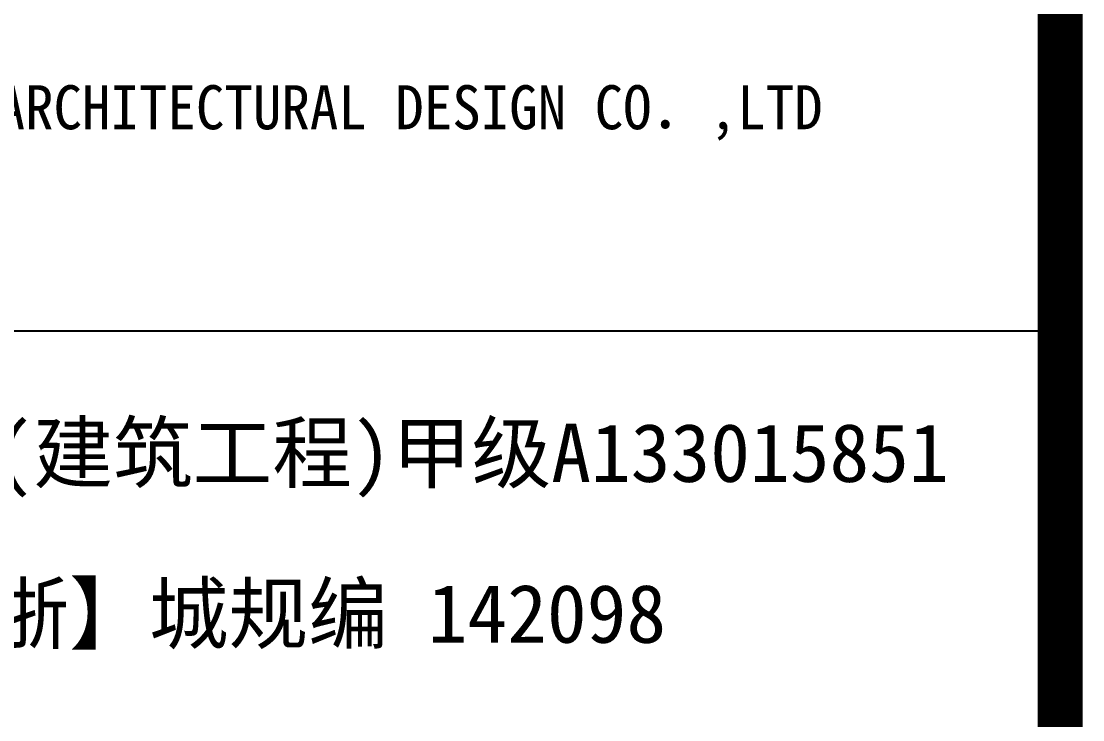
# Model space of a CAD drawing. Extents: x -55118 to 386282, y -631686 to -470886.
# Drawn here: x 171850 to 175152, y -581582 to -579407 of the extents above; entities that cross this region are included whole.
import ezdxf
from ezdxf.enums import TextEntityAlignment as Align

# ---------------------------------------------------------------- set-up
doc = ezdxf.new("R2010")
doc.units = 0
doc.header["$LTSCALE"] = 1000
doc.header["$MEASUREMENT"] = 0
doc.layers.add('WALL', color=6, linetype='CONTINUOUS')
doc.layers.add('图框', color=4, linetype='CONTINUOUS')
doc.styles.add('iIcon2', font='')
doc.styles.add('图框艺术体', font='simhei.ttf', dxfattribs={"width": 0.9})
doc.styles.get('iIcon2').set_extended_font_data('SimSun')

# ---------------------------------------------------------------- blocks, each defined once
blk = doc.blocks.new('jhyfty')
at = {"layer": '图框'}
blk.add_line((769350.2, 157024.4), (775850.2, 157024.4), dxfattribs=at)
at = {"layer": '图框', "const_width": 140}
for points in [[(674250.9, 164110), (775850.9, 164110), (775850.9, 106710), (674250.9, 106710)], [(775850.9, 164110), (769350.9, 164110), (769350.9, 106710), (775850.9, 106710)]]:
    blk.add_lwpolyline(points, close=True, dxfattribs=at)
at = {"layer": '图框', "style": '图框艺术体', "width": 0.95}
blk.add_text('ZHEJIANG YAOHUA PLANNING ＆ ARCHITECTURAL DESIGN CO．,LTD', height=137.125, dxfattribs=at).set_placement((772585.6, 157652.1), align=Align.CENTER)
at = {"layer": '图框', "style": 'iIcon2'}
for s, p in [('工程设计证书编号 建筑行业(建筑工程)甲级A133015851', (769432.6, 156554.1)), ('城乡规划编制证书编号 乙【浙】城规编 142098', (769419.8, 156053.2))]:
    blk.add_text(s, height=181.8, dxfattribs=at).set_placement(p)

msp = doc.modelspace()

# ---------------------------------------------------------------- block references
at = {"layer": 'WALL'}
msp.add_blockref('jhyfty', (-600768.5, -737395.5), dxfattribs=at)

doc.saveas('drawing.dxf')
